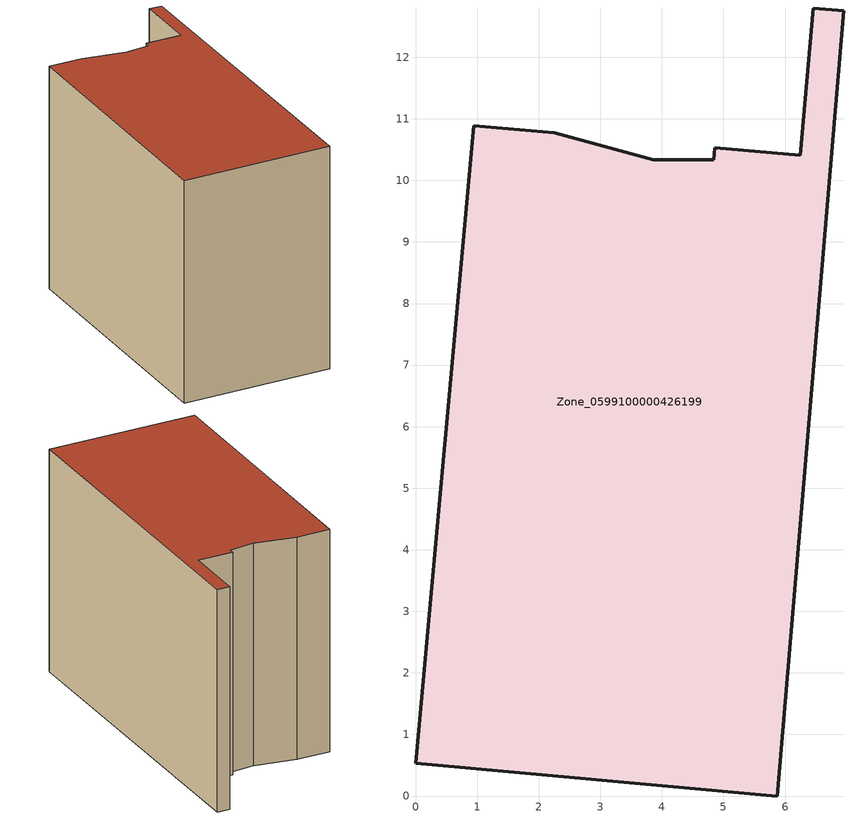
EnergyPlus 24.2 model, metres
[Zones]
Zone_0599100000426199
 floor ground (C_G): 0,0.53 0.95,10.89 2.25,10.77 3.86,10.33 4.84,10.34 4.86,10.53 6.25,10.41 6.46,12.8 6.96,12.76 5.87,0 z0
 wall outside (C_F): 5.87,0 6.96,12.76 6.46,12.8 6.25,10.41 4.86,10.53 4.84,10.34 3.86,10.33 2.25,10.77 0.95,10.89 0,0.53 5.87,0 z0:8.92
 roof outside (C_R): 3.86,10.33 2.25,10.77 0.95,10.89 0,0.53 5.87,0 6.96,12.76 6.46,12.8 6.25,10.41 4.86,10.53 4.84,10.34 z8.92
[BUILDING]
Pand.0599100000426199: North Axis=0; Terrain=City; Loads Convergence Tolerance Value=0.04; Temperature Convergence Tolerance Value=0.4; Solar Distribution=FullExterior; Maximum Number of Warmup Days=25; Minimum Number of Warmup Days=1
[Site:Location]
Rotterdam.The.Hague.AP_ZH_NLD Design_Conditions: Latitude=51.96; Longitude=4.45; Time Zone=1; Elevation=-4.5
[SITE:GROUNDTEMPERATURE:BUILDINGSURFACE]
18, 18, 18, 18, 18, 18, 18, 18, 18, 18, 18, 18
[MATERIAL] Thermal Absorptance=0.9; Solar Absorptance=0.7; Visible Absorptance=0.7
Name | Roughness | Thickness | Conductivity | Density | Specific Heat
G.TC.2006-2014 | MediumSmooth | 0.15 | 0.06 | 540 | 1210
F.TC.2006-2014 | Rough | 0.3 | 0.12 | 1920 | 840
R.TC.2006-2014 | MediumRough | 0.2 | 0.08 | 1500 | 1000
[CONSTRUCTION]
C_G: G.TC.2006-2014
C_F: F.TC.2006-2014
C_R: R.TC.2006-2014
[ZONE]
Zone_0599100000426199: Type=1; Multiplier=1; Ceiling Height=Autocalculate; Volume=Autocalculate; Floor Area=autocalculate; Part of Total Floor Area=Yes
[ZONEINFILTRATION:DESIGNFLOWRATE]
Infil_Zone_0599100000426199: Zone or ZoneList or Space or SpaceList=Zone_0599100000426199; Schedule=AlwaysOn; Design Flow Rate Calculation Method=Flow/Area; Flow Rate per Floor Area=0.0015; Constant Term Coefficient=1; Temperature Term Coefficient=0; Velocity Term Coefficient=0; Velocity Squared Term Coefficient=0
[HVACTEMPLATE:ZONE:IDEALLOADSAIRSYSTEM]
Zone_0599100000426199: Maximum Heating Supply Air Temperature=50; Minimum Cooling Supply Air Temperature=13; Maximum Heating Supply Air Humidity Ratio=0.0156; Minimum Cooling Supply Air Humidity Ratio=0.0077; Heating Limit=NoLimit; Cooling Limit=NoLimit; Dehumidification Control Type=ConstantSensibleHeatRatio; Cooling Sensible Heat Ratio=0.7; Dehumidification Setpoint=60; Humidification Control Type=None; Humidification Setpoint=30; Outdoor Air Method=None; Outdoor Air Flow Rate per Person=0.00944; Outdoor Air Flow Rate per Zone Floor Area=0; Outdoor Air Flow Rate per Zone=0; Demand Controlled Ventilation Type=None; Outdoor Air Economizer Type=NoEconomizer; Heat Recovery Type=None; Sensible Heat Recovery Effectiveness=0.7; Latent Heat Recovery Effectiveness=0.65
[ZONECONTROL:THERMOSTAT]
ThermostatControl_Zone_0599100000426199: Zone or ZoneList=Zone_0599100000426199; Control Type Schedule=DualSetpointControlType; Control 1=Thermostat_Zone_0599100000426199; Temperature Difference Between Cutout And Setpoint=0
[THERMOSTATSETPOINT:DUALSETPOINT]
Thermostat_Zone_0599100000426199: Heating Setpoint Temperature Schedule=HeatingSetpoint_Zone_0599100000426199; Cooling Setpoint Temperature Schedule=CoolingSetpoint_Zone_0599100000426199
[SCHEDULE:COMPACT]
HeatingSetpoint_Zone_0599100000426199: Through: 12/31, For: AllDays, Until: 24:00, 21
CoolingSetpoint_Zone_0599100000426199: Through: 12/31, For: AllDays, Until: 24:00, 24
DualSetpointControlType: Through: 12/31, For: AllDays, Until: 24:00, 4
AlwaysOn: Through: 12/31, For: AllDays, Until: 24:00, 1
